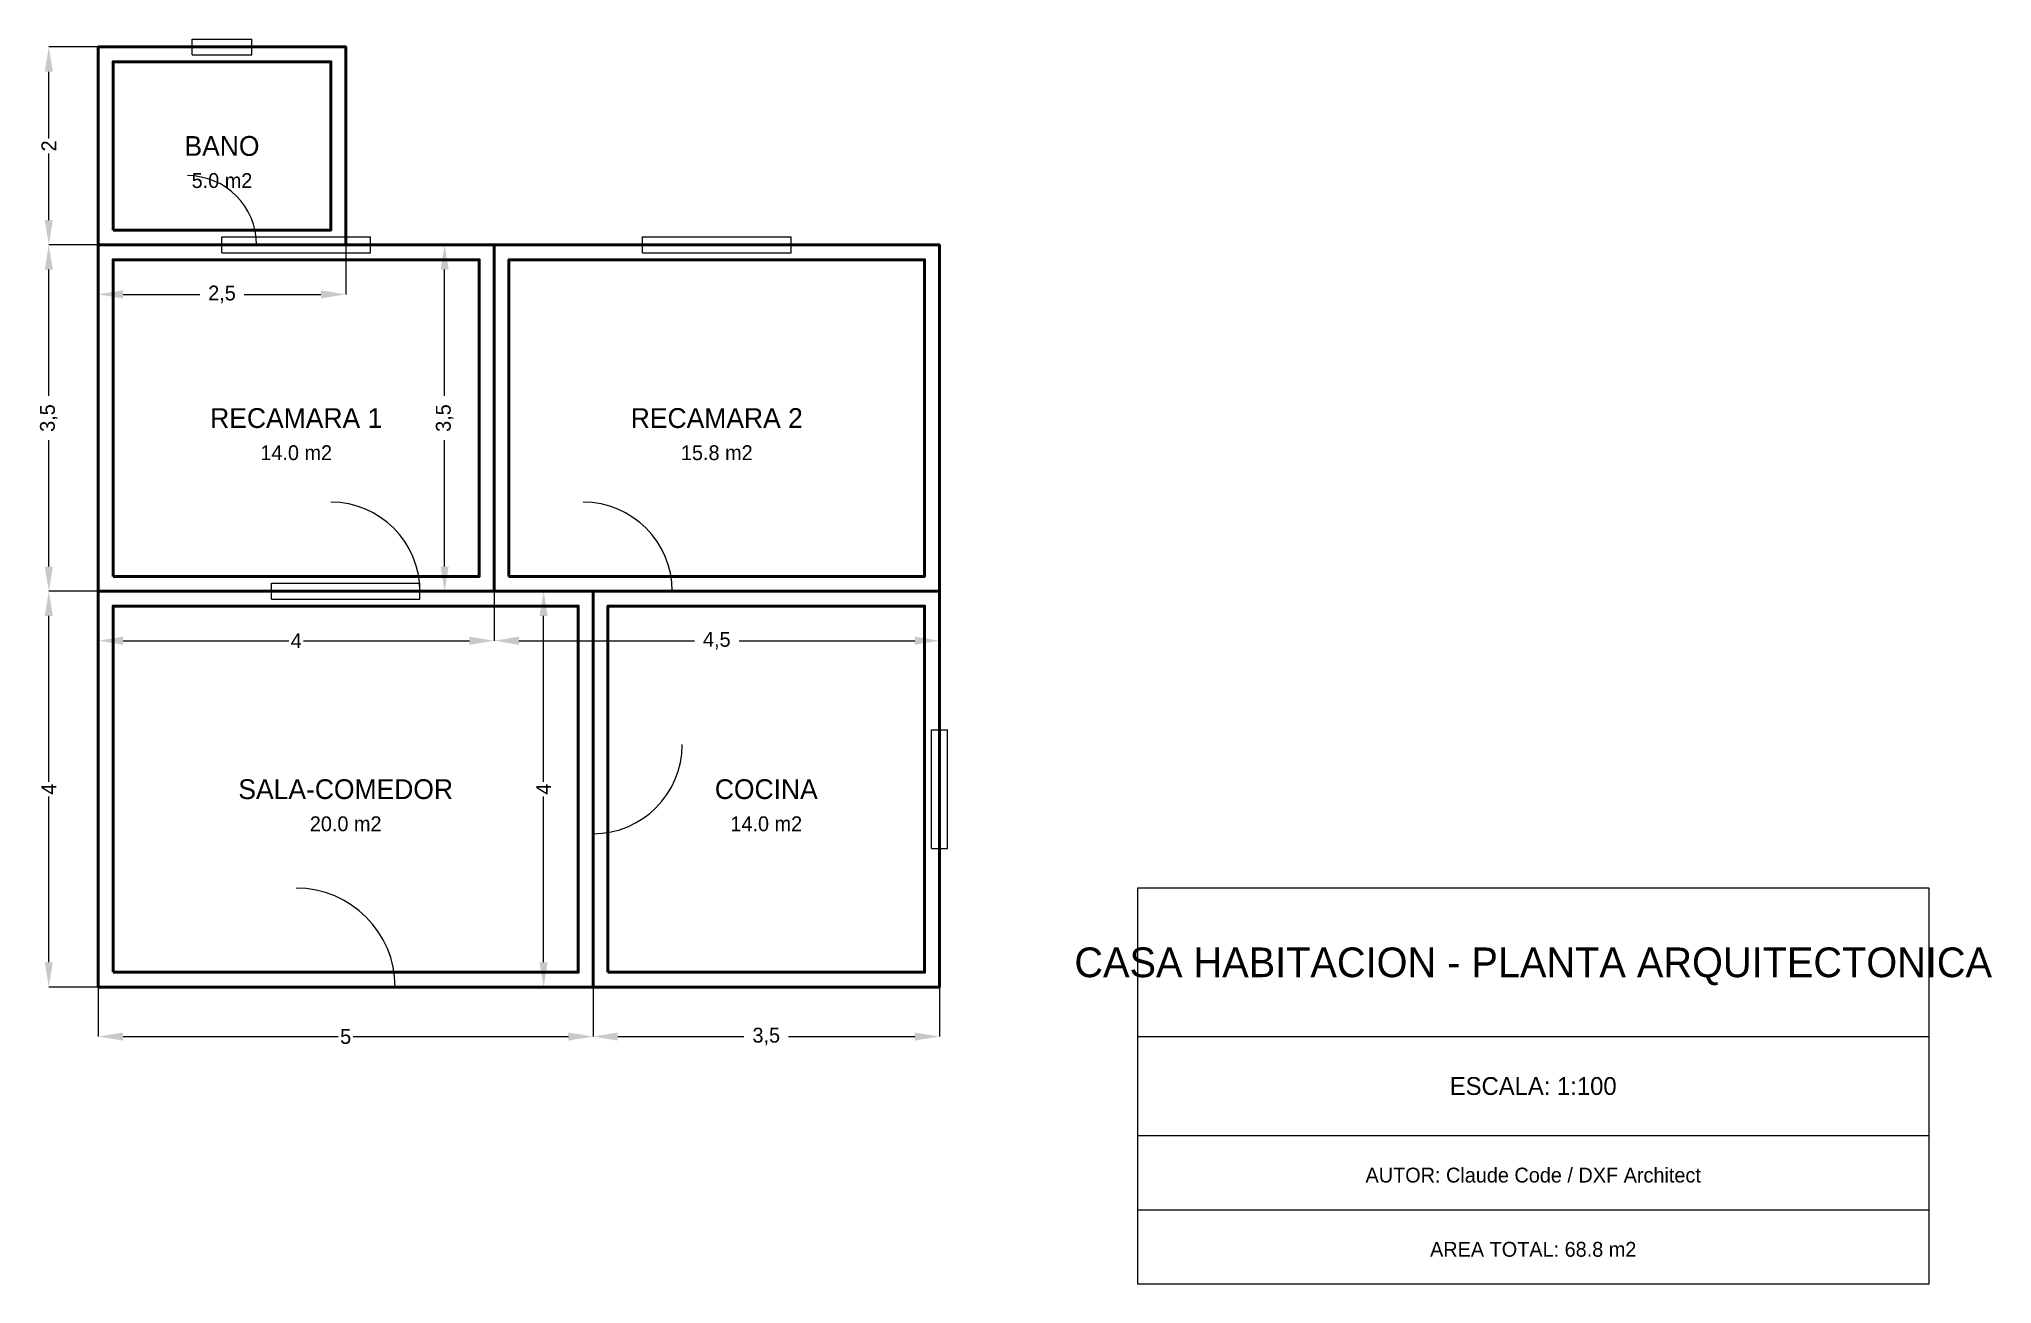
# Model space of a CAD drawing. Header units: metres. Extents: x -0.6 to 19.1, y -3 to 9.6.
import ezdxf
from ezdxf.enums import TextEntityAlignment as Align

# ---------------------------------------------------------------- set-up
doc = ezdxf.new("R2010")
doc.units = ezdxf.units.M
for name, color, linetype, lineweight in [('CAJETIN', 7, 'Continuous', 25), ('COTAS', 3, 'Continuous', 13), ('MUROS', 7, 'Continuous', 50), ('PUERTAS', 1, 'Continuous', 25), ('TEXTOS', 5, 'Continuous', 13), ('VENTANAS', 4, 'Continuous', 25)]:
    doc.layers.add(name, color=color, linetype=linetype, lineweight=lineweight)
doc.dimstyles.get("Standard").update_dxf_attribs({"dimtxt": 2.5, "dimasz": 2.5, "dimexe": 1.25, "dimexo": 0.625, "dimtad": 1, "dimcen": 2.5, "dimazin": 3, "dimtfac": 1, "dimtmove": 0, "dimatfit": 3})

# ---------------------------------------------------------------- blocks, each defined once
blk = doc.blocks.new('_CLOSEDFILLED')
at = {"color": 0, "linetype": 'BYBLOCK'}
blk.add_solid([(-1, 0.164), (0, 0), (-1, -0.164)], dxfattribs=at)
blk = doc.blocks.new('*D1')
for p, q in [((0, 0), (0, -0.5)), ((5, 0), (5, -0.5)), ((0.25, -0.5), (2.425, -0.5)), ((2.575, -0.5), (4.75, -0.5))]:
    blk.add_line(p, q)
at = {"layer": 'Defpoints'}
for p in [(0, 0), (5, 0), (0, -0.5)]:
    blk.add_point(p, dxfattribs=at)
at = {"layer": 'COTAS', "xscale": 0.25, "yscale": 0.25, "rotation": 180}
blk.add_blockref('_CLOSEDFILLED', (0, -0.5), dxfattribs=at)
at = {"layer": 'COTAS', "xscale": 0.25, "yscale": 0.25}
blk.add_blockref('_CLOSEDFILLED', (5, -0.5), dxfattribs=at)
at = {"layer": 'COTAS', "insert": (2.5, -0.5), "char_height": 0.15, "attachment_point": 5}
blk.add_mtext('5', dxfattribs=at)
blk = doc.blocks.new('*D2')
for p, q in [((0, 4), (-0.5, 4)), ((-0.5, 2.075), (-0.5, 3.75)), ((-0.5, 0.25), (-0.5, 1.925)), ((0, 0), (-0.5, 0))]:
    blk.add_line(p, q)
at = {"layer": 'Defpoints'}
for p in [(0, 4), (-0.5, 0), (0, 0)]:
    blk.add_point(p, dxfattribs=at)
at = {"layer": 'COTAS', "xscale": 0.25, "yscale": 0.25}
for p, rotation in [((-0.5, 4), 90), ((-0.5, 0), 270)]:
    blk.add_blockref('_CLOSEDFILLED', p, dxfattribs=dict(at, rotation=rotation))
at = {"layer": 'COTAS', "insert": (-0.5, 2), "char_height": 0.15, "attachment_point": 5, "rotation": 90}
blk.add_mtext('4', dxfattribs=at)
blk = doc.blocks.new('*D3')
for p, q in [((5, 0), (5, -0.5)), ((8.5, 0), (8.5, -0.5)), ((5.25, -0.5), (6.525, -0.5)), ((6.975, -0.5), (8.25, -0.5))]:
    blk.add_line(p, q)
at = {"layer": 'Defpoints'}
for p in [(5, 0), (8.5, 0), (5, -0.5)]:
    blk.add_point(p, dxfattribs=at)
at = {"layer": 'COTAS', "xscale": 0.25, "yscale": 0.25, "rotation": 180}
blk.add_blockref('_CLOSEDFILLED', (5, -0.5), dxfattribs=at)
at = {"layer": 'COTAS', "xscale": 0.25, "yscale": 0.25}
blk.add_blockref('_CLOSEDFILLED', (8.5, -0.5), dxfattribs=at)
at = {"layer": 'COTAS', "insert": (6.75, -0.5), "char_height": 0.15, "attachment_point": 5}
blk.add_mtext('3,5', dxfattribs=at)
blk = doc.blocks.new('*D4')
for p, q in [((5, 4), (4.5, 4)), ((4.5, 2.075), (4.5, 3.75)), ((4.5, 0.25), (4.5, 1.925)), ((5, 0), (4.5, 0))]:
    blk.add_line(p, q)
at = {"layer": 'Defpoints'}
for p in [(5, 4), (4.5, 0), (5, 0)]:
    blk.add_point(p, dxfattribs=at)
at = {"layer": 'COTAS', "xscale": 0.25, "yscale": 0.25}
for p, rotation in [((4.5, 4), 90), ((4.5, 0), 270)]:
    blk.add_blockref('_CLOSEDFILLED', p, dxfattribs=dict(at, rotation=rotation))
at = {"layer": 'COTAS', "insert": (4.5, 2), "char_height": 0.15, "attachment_point": 5, "rotation": 90}
blk.add_mtext('4', dxfattribs=at)
blk = doc.blocks.new('*D5')
for p, q in [((0, 4), (0, 3.5)), ((4, 4), (4, 3.5)), ((0.25, 3.5), (1.925, 3.5)), ((2.075, 3.5), (3.75, 3.5))]:
    blk.add_line(p, q)
at = {"layer": 'Defpoints'}
for p in [(0, 4), (4, 4), (0, 3.5)]:
    blk.add_point(p, dxfattribs=at)
at = {"layer": 'COTAS', "xscale": 0.25, "yscale": 0.25, "rotation": 180}
blk.add_blockref('_CLOSEDFILLED', (0, 3.5), dxfattribs=at)
at = {"layer": 'COTAS', "xscale": 0.25, "yscale": 0.25}
blk.add_blockref('_CLOSEDFILLED', (4, 3.5), dxfattribs=at)
at = {"layer": 'COTAS', "insert": (2, 3.5), "char_height": 0.15, "attachment_point": 5}
blk.add_mtext('4', dxfattribs=at)
blk = doc.blocks.new('*D6')
for p, q in [((0, 7.5), (-0.5, 7.5)), ((-0.5, 5.975), (-0.5, 7.25)), ((-0.5, 4.25), (-0.5, 5.525)), ((0, 4), (-0.5, 4))]:
    blk.add_line(p, q)
at = {"layer": 'Defpoints'}
for p in [(0, 7.5), (-0.5, 4), (0, 4)]:
    blk.add_point(p, dxfattribs=at)
at = {"layer": 'COTAS', "xscale": 0.25, "yscale": 0.25}
for p, rotation in [((-0.5, 7.5), 90), ((-0.5, 4), 270)]:
    blk.add_blockref('_CLOSEDFILLED', p, dxfattribs=dict(at, rotation=rotation))
at = {"layer": 'COTAS', "insert": (-0.5, 5.75), "char_height": 0.15, "attachment_point": 5, "rotation": 90}
blk.add_mtext('3,5', dxfattribs=at)
blk = doc.blocks.new('*D7')
for p, q in [((4, 4), (4, 3.5)), ((8.5, 4), (8.5, 3.5)), ((4.25, 3.5), (6.025, 3.5)), ((6.475, 3.5), (8.25, 3.5))]:
    blk.add_line(p, q)
at = {"layer": 'Defpoints'}
for p in [(4, 4), (8.5, 4), (4, 3.5)]:
    blk.add_point(p, dxfattribs=at)
at = {"layer": 'COTAS', "xscale": 0.25, "yscale": 0.25, "rotation": 180}
blk.add_blockref('_CLOSEDFILLED', (4, 3.5), dxfattribs=at)
at = {"layer": 'COTAS', "xscale": 0.25, "yscale": 0.25}
blk.add_blockref('_CLOSEDFILLED', (8.5, 3.5), dxfattribs=at)
at = {"layer": 'COTAS', "insert": (6.25, 3.5), "char_height": 0.15, "attachment_point": 5}
blk.add_mtext('4,5', dxfattribs=at)
blk = doc.blocks.new('*D8')
for p, q in [((4, 7.5), (3.5, 7.5)), ((3.5, 5.975), (3.5, 7.25)), ((3.5, 4.25), (3.5, 5.525)), ((4, 4), (3.5, 4))]:
    blk.add_line(p, q)
at = {"layer": 'Defpoints'}
for p in [(4, 7.5), (3.5, 4), (4, 4)]:
    blk.add_point(p, dxfattribs=at)
at = {"layer": 'COTAS', "xscale": 0.25, "yscale": 0.25}
for p, rotation in [((3.5, 7.5), 90), ((3.5, 4), 270)]:
    blk.add_blockref('_CLOSEDFILLED', p, dxfattribs=dict(at, rotation=rotation))
at = {"layer": 'COTAS', "insert": (3.5, 5.75), "char_height": 0.15, "attachment_point": 5, "rotation": 90}
blk.add_mtext('3,5', dxfattribs=at)
blk = doc.blocks.new('*D9')
for p, q in [((0, 7.5), (0, 7)), ((2.5, 7.5), (2.5, 7)), ((0.25, 7), (1.025, 7)), ((1.475, 7), (2.25, 7))]:
    blk.add_line(p, q)
at = {"layer": 'Defpoints'}
for p in [(0, 7.5), (2.5, 7.5), (0, 7)]:
    blk.add_point(p, dxfattribs=at)
at = {"layer": 'COTAS', "xscale": 0.25, "yscale": 0.25, "rotation": 180}
blk.add_blockref('_CLOSEDFILLED', (0, 7), dxfattribs=at)
at = {"layer": 'COTAS', "xscale": 0.25, "yscale": 0.25}
blk.add_blockref('_CLOSEDFILLED', (2.5, 7), dxfattribs=at)
at = {"layer": 'COTAS', "insert": (1.25, 7), "char_height": 0.15, "attachment_point": 5}
blk.add_mtext('2,5', dxfattribs=at)
blk = doc.blocks.new('*D10')
for p, q in [((0, 9.5), (-0.5, 9.5)), ((-0.5, 8.575), (-0.5, 9.25)), ((-0.5, 7.75), (-0.5, 8.425)), ((0, 7.5), (-0.5, 7.5))]:
    blk.add_line(p, q)
at = {"layer": 'Defpoints'}
for p in [(0, 9.5), (-0.5, 7.5), (0, 7.5)]:
    blk.add_point(p, dxfattribs=at)
at = {"layer": 'COTAS', "xscale": 0.25, "yscale": 0.25}
for p, rotation in [((-0.5, 9.5), 90), ((-0.5, 7.5), 270)]:
    blk.add_blockref('_CLOSEDFILLED', p, dxfattribs=dict(at, rotation=rotation))
at = {"layer": 'COTAS', "insert": (-0.5, 8.5), "char_height": 0.15, "attachment_point": 5, "rotation": 90}
blk.add_mtext('2', dxfattribs=at)

msp = doc.modelspace()

# ---------------------------------------------------------------- linework, layer by layer
at = {"layer": 'CAJETIN'}
for p, q in [((10.5, -0.5), (18.5, -0.5)), ((10.5, -1.5), (18.5, -1.5)), ((10.5, -2.25), (18.5, -2.25))]:
    msp.add_line(p, q, dxfattribs=at)
msp.add_lwpolyline([(10.5, -3), (18.5, -3), (18.5, 1), (10.5, 1), (10.5, -3)], dxfattribs=at)
at = {"layer": 'MUROS'}
for points in [[(0, 7.5), (2.5, 7.5), (2.5, 9.5), (0, 9.5), (0, 7.5)], [(0.15, 7.65), (2.35, 7.65), (2.35, 9.35), (0.15, 9.35), (0.15, 7.65)], [(0, 4), (4, 4), (4, 7.5), (0, 7.5), (0, 4)], [(4, 4), (8.5, 4), (8.5, 7.5), (4, 7.5), (4, 4)], [(0.15, 4.15), (3.85, 4.15), (3.85, 7.35), (0.15, 7.35), (0.15, 4.15)], [(4.15, 4.15), (8.35, 4.15), (8.35, 7.35), (4.15, 7.35), (4.15, 4.15)], [(0, 0), (5, 0), (5, 4), (0, 4), (0, 0)], [(5, 0), (8.5, 0), (8.5, 4), (5, 4), (5, 0)], [(0.15, 0.15), (4.85, 0.15), (4.85, 3.85), (0.15, 3.85), (0.15, 0.15)], [(5.15, 0.15), (8.35, 0.15), (8.35, 3.85), (5.15, 3.85), (5.15, 0.15)]]:
    msp.add_lwpolyline(points, dxfattribs=at)
at = {"layer": 'PUERTAS'}
for p, q in [((0.9, 7.5), (1.6, 7.5)), ((2.35, 4), (3.25, 4)), ((4.9, 4), (5.8, 4)), ((5, 1.55), (5, 2.45)), ((2, 0), (3, 0))]:
    msp.add_line(p, q, dxfattribs=at)
for centre, radius, start, end in [((0.9, 7.5), 0.7, 0, 90), ((2.35, 4), 0.9, 0, 90), ((4.9, 4), 0.9, 0, 90), ((5, 2.45), 0.9, 270, 360), ((2, 0), 1, 0, 90)]:
    msp.add_arc(centre, radius, start, end, dxfattribs=at)
at = {"layer": 'VENTANAS'}
for p, q in [((0.95, 9.58), (1.55, 9.58)), ((0.95, 9.42), (0.95, 9.58)), ((1.55, 9.42), (1.55, 9.58)), ((0.95, 9.42), (1.55, 9.42)), ((1.25, 7.58), (2.75, 7.58)), ((1.25, 7.42), (1.25, 7.58)), ((2.75, 7.42), (2.75, 7.58)), ((5.5, 7.58), (7, 7.58)), ((5.5, 7.42), (5.5, 7.58)), ((7, 7.42), (7, 7.58)), ((1.25, 7.42), (2.75, 7.42)), ((5.5, 7.42), (7, 7.42)), ((1.75, 4.08), (3.25, 4.08)), ((1.75, 3.92), (1.75, 4.08)), ((3.25, 3.92), (3.25, 4.08)), ((1.75, 3.92), (3.25, 3.92)), ((8.42, 1.4), (8.42, 2.6)), ((8.42, 2.6), (8.58, 2.6)), ((8.58, 1.4), (8.58, 2.6)), ((8.42, 1.4), (8.58, 1.4))]:
    msp.add_line(p, q, dxfattribs=at)

# ---------------------------------------------------------------- texts
at = {"layer": 'CAJETIN'}
for s, height, p in [('CASA HABITACION - PLANTA ARQUITECTONICA', 0.3, (14.5, 0.25)), ('ESCALA: 1:100', 0.18, (14.5, -1)), ('AUTOR: Claude Code / DXF Architect', 0.15, (14.5, -1.9)), ('AREA TOTAL: 68.8 m2', 0.15, (14.5, -2.65))]:
    msp.add_text(s, height=height, dxfattribs=at).set_placement(p, align=Align.MIDDLE_CENTER)
at = {"layer": 'TEXTOS'}
for s, height, p in [('BANO', 0.2, (1.25, 8.5)), ('5.0 m2', 0.15, (1.25, 8.15)), ('RECAMARA 1', 0.2, (2, 5.75)), ('RECAMARA 2', 0.2, (6.25, 5.75)), ('14.0 m2', 0.15, (2, 5.4)), ('15.8 m2', 0.15, (6.25, 5.4)), ('SALA-COMEDOR', 0.2, (2.5, 2)), ('COCINA', 0.2, (6.75, 2)), ('20.0 m2', 0.15, (2.5, 1.65)), ('14.0 m2', 0.15, (6.75, 1.65))]:
    msp.add_text(s, height=height, dxfattribs=at).set_placement(p, align=Align.MIDDLE_CENTER)

# ---------------------------------------------------------------- dimensions: what is measured, and where the dimension line sits
at = {"layer": 'COTAS'}
for base, p1, p2, picture, middle in [((-0.5, 7.5), (0, 7.5), (0, 9.5), '*D10', (-0.5, 8.5)), ((-0.5, 4), (0, 4), (0, 7.5), '*D6', (-0.5, 5.75)), ((3.5, 4), (4, 4), (4, 7.5), '*D8', (3.5, 5.75)), ((-0.5, 0), (0, 0), (0, 4), '*D2', (-0.5, 2)), ((4.5, 0), (5, 0), (5, 4), '*D4', (4.5, 2))]:
    dim = msp.add_linear_dim(base=base, p1=p1, p2=p2, angle=90, dimstyle='Standard', override={"dimtxt": 0.15}, dxfattribs=at)
    dim.commit()
    dim.dimension.update_dxf_attribs({"geometry": picture, "text_midpoint": middle})
for base, p1, p2, picture, middle in [((0, 7), (0, 7.5), (2.5, 7.5), '*D9', (1.25, 7)), ((0, 3.5), (0, 4), (4, 4), '*D5', (2, 3.5)), ((4, 3.5), (4, 4), (8.5, 4), '*D7', (6.25, 3.5)), ((0, -0.5), (0, 0), (5, 0), '*D1', (2.5, -0.5)), ((5, -0.5), (5, 0), (8.5, 0), '*D3', (6.75, -0.5))]:
    dim = msp.add_linear_dim(base=base, p1=p1, p2=p2, dimstyle='Standard', override={"dimtxt": 0.15}, dxfattribs=at)
    dim.commit()
    dim.dimension.update_dxf_attribs({"geometry": picture, "text_midpoint": middle})

doc.saveas('drawing.dxf')
